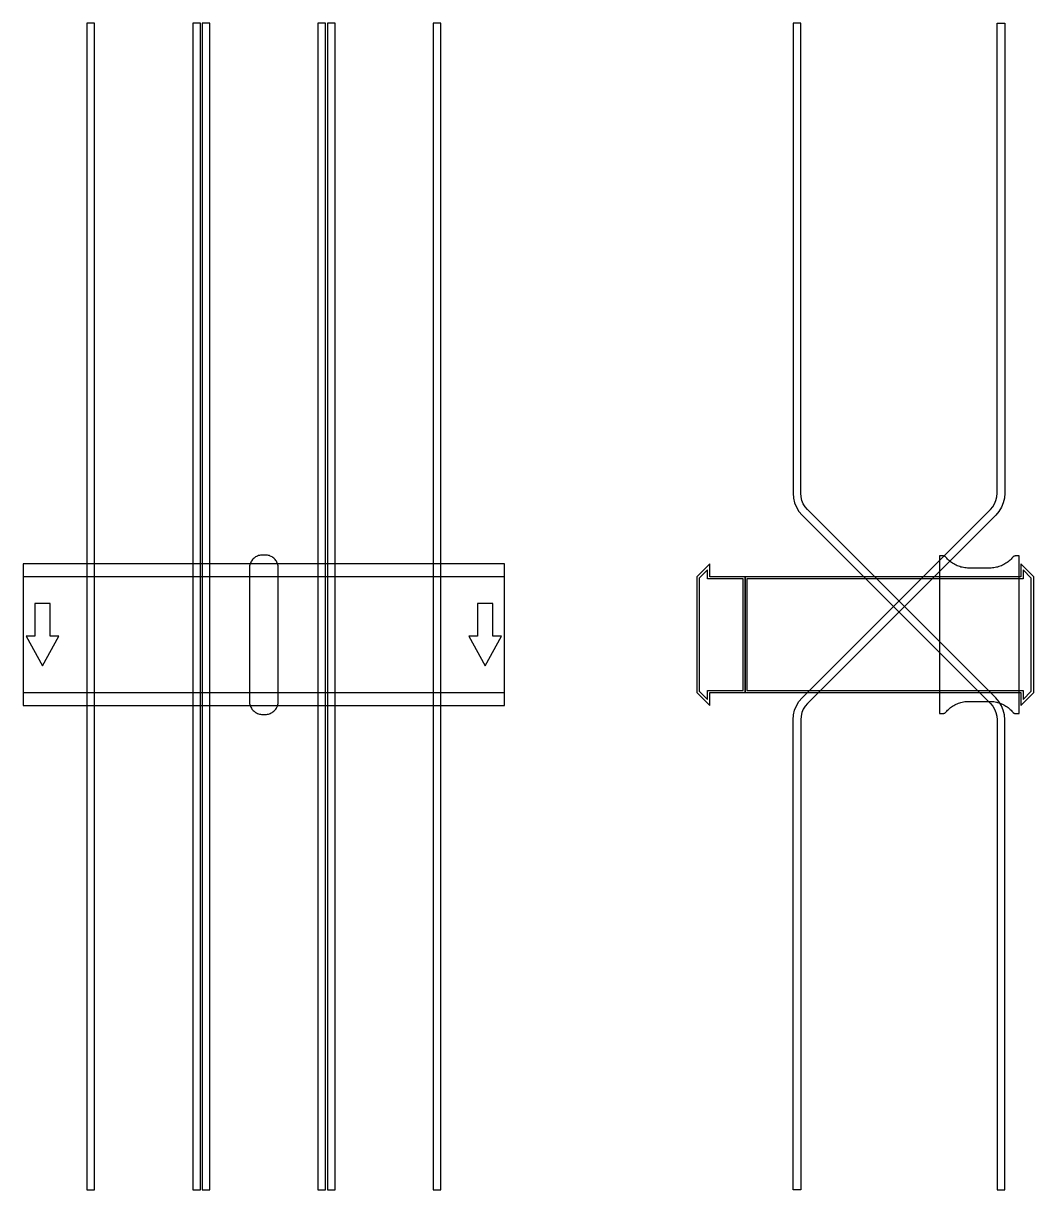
# Model space of a CAD drawing. Extents: x 0 to 1050, y -577 to 635.
import ezdxf

# ---------------------------------------------------------------- set-up
doc = ezdxf.new("R2010")
doc.units = 0
doc.layers.add('Halfen', color=7, linetype='CONTINUOUS')

msp = doc.modelspace()

# ---------------------------------------------------------------- linework, layer by layer
at = {"layer": 'Halfen', "color": 7}
for points in [[(74, -576.569), (74, 635.197), (66, 635.197), (66, -576.569)], [(184, -576.569), (184, 635.197), (176, 635.197), (176, -576.569)], [(194, -576.569), (194, 635.197), (186, 635.197), (186, -576.569)], [(314, -576.569), (314, 635.197), (306, 635.197), (306, -576.569)], [(324, -576.569), (324, 635.197), (316, 635.197), (316, -576.569)], [(434, -576.569), (434, 635.197), (426, 635.197), (426, -576.569)], [(1020, -576.569), (1020, -88.284), (1019.606, -83.278), (1018.434, -78.396), (1016.512, -73.757), (1013.889, -69.475), (1010.627, -65.657), (815.029, 129.941), (812.584, 132.805), (810.616, 136.016), (809.175, 139.495), (808.295, 143.157), (808, 146.912), (808, 635.197), (800, 635.197), (800, 146.912), (800.394, 141.906), (801.566, 137.023), (803.488, 132.384), (806.111, 128.103), (809.373, 124.284), (1004.971, -71.314), (1007.416, -74.177), (1009.384, -77.388), (1010.825, -80.868), (1011.705, -84.53), (1012, -88.284), (1012, -576.569)], [(800, -576.569), (800, -88.284), (800.394, -83.278), (801.566, -78.396), (803.488, -73.757), (806.111, -69.475), (809.373, -65.657), (1004.971, 129.941), (1007.416, 132.805), (1009.384, 136.016), (1010.825, 139.495), (1011.705, 143.157), (1012, 146.912), (1012, 635.197), (1020, 635.197), (1020, 146.912), (1019.606, 141.906), (1018.434, 137.023), (1016.512, 132.384), (1013.889, 128.103), (1010.627, 124.284), (815.029, -71.314), (812.584, -74.177), (810.616, -77.388), (809.175, -80.868), (808.295, -84.53), (808, -88.284), (808, -576.569)], [(0, -73.5), (500, -73.5), (500, 73.5), (0, 73.5)], [(265, -69.3), (265, -56.8), (265, 69.3), (264.958, 70.359), (264.834, 71.412), (264.627, 72.452), (264.339, 73.472), (263.972, 74.466), (263.529, 75.429), (263.011, 76.354), (262.422, 77.235), (261.765, 78.068), (261.046, 78.846), (260.268, 79.565), (259.435, 80.222), (258.554, 80.811), (257.629, 81.329), (256.666, 81.772), (255.672, 82.139), (254.652, 82.427), (253.612, 82.634), (252.559, 82.758), (251.5, 82.8), (248.5, 82.8), (247.441, 82.758), (246.388, 82.634), (245.348, 82.427), (244.328, 82.139), (243.334, 81.772), (242.371, 81.329), (241.446, 80.811), (240.565, 80.222), (239.732, 79.565), (238.954, 78.846), (238.235, 78.068), (237.578, 77.235), (236.989, 76.354), (236.471, 75.429), (236.028, 74.466), (235.661, 73.472), (235.373, 72.452), (235.166, 71.412), (235.042, 70.359), (235, 69.3), (235, -56.8), (235, -69.3), (235.042, -70.359), (235.166, -71.412), (235.373, -72.452), (235.661, -73.472), (236.028, -74.466), (236.471, -75.429), (236.989, -76.354), (237.578, -77.235), (238.235, -78.068), (238.954, -78.846), (239.732, -79.565), (240.565, -80.222), (241.446, -80.811), (242.371, -81.329), (243.334, -81.772), (244.328, -82.139), (245.348, -82.427), (246.388, -82.634), (247.441, -82.758), (248.5, -82.8), (251.5, -82.8), (252.559, -82.758), (253.612, -82.634), (254.652, -82.427), (255.672, -82.139), (256.666, -81.772), (257.629, -81.329), (258.554, -80.811), (259.435, -80.222), (260.268, -79.565), (261.046, -78.846), (261.765, -78.068), (262.422, -77.235), (263.011, -76.354), (263.529, -75.429), (263.972, -74.466), (264.339, -73.472), (264.627, -72.452), (264.834, -71.412), (264.958, -70.359), (265, -69.3)], [(750, -60), (750, 60), (713.5, 60), (713.5, 73.5), (700, 60), (700, -60), (713.5, -73.5), (713.5, -60)], [(1050, -60), (1050, 60), (1036.5, 73.5), (1036.5, 60), (750, 60), (750, -60), (1036.5, -60), (1036.5, -73.5)], [(1035, -81.8), (1035, 81.8), (1031, 81.8), (1030.846, 81.797), (1030.691, 81.786), (1030.538, 81.769), (1030.385, 81.746), (1030.234, 81.715), (1030.084, 81.678), (1029.936, 81.634), (1029.789, 81.584), (1029.646, 81.527), (1029.505, 81.464), (1029.366, 81.395), (1029.231, 81.32), (1029.1, 81.239), (1028.972, 81.153), (1028.848, 81.06), (1028.728, 80.963), (1028.613, 80.86), (1028.502, 80.752), (1028.397, 80.639), (1028.296, 80.522), (1027.41, 79.491), (1026.479, 78.5), (1025.505, 77.551), (1024.491, 76.646), (1023.437, 75.787), (1022.347, 74.975), (1021.222, 74.211), (1020.064, 73.499), (1018.876, 72.838), (1017.66, 72.23), (1016.418, 71.676), (1015.153, 71.178), (1013.867, 70.736), (1012.563, 70.351), (1011.243, 70.024), (1009.911, 69.756), (1008.567, 69.547), (1007.216, 69.397), (1005.859, 69.307), (1004.5, 69.277), (982.5, 69.277), (981.141, 69.307), (979.784, 69.397), (978.433, 69.547), (977.089, 69.756), (975.757, 70.024), (974.437, 70.351), (973.133, 70.736), (971.847, 71.178), (970.582, 71.676), (969.34, 72.23), (968.124, 72.838), (966.936, 73.499), (965.778, 74.211), (964.653, 74.975), (963.563, 75.787), (962.509, 76.646), (961.495, 77.551), (960.521, 78.5), (959.59, 79.491), (958.704, 80.522), (958.603, 80.639), (958.498, 80.752), (958.387, 80.86), (958.272, 80.963), (958.152, 81.06), (958.028, 81.153), (957.9, 81.239), (957.769, 81.32), (957.634, 81.395), (957.495, 81.464), (957.354, 81.527), (957.211, 81.584), (957.064, 81.634), (956.916, 81.678), (956.766, 81.715), (956.615, 81.746), (956.462, 81.769), (956.309, 81.786), (956.154, 81.797), (956, 81.8), (952, 81.8), (952, -81.8), (956, -81.8), (956.154, -81.797), (956.309, -81.786), (956.462, -81.769), (956.615, -81.746), (956.766, -81.715), (956.916, -81.678), (957.064, -81.634), (957.211, -81.584), (957.354, -81.527), (957.495, -81.464), (957.634, -81.395), (957.769, -81.32), (957.9, -81.239), (958.028, -81.153), (958.152, -81.06), (958.272, -80.963), (958.387, -80.86), (958.498, -80.752), (958.603, -80.639), (958.704, -80.522), (959.59, -79.491), (960.521, -78.5), (961.495, -77.551), (962.509, -76.646), (963.563, -75.787), (964.653, -74.975), (965.778, -74.211), (966.936, -73.499), (968.124, -72.838), (969.34, -72.23), (970.582, -71.676), (971.847, -71.178), (973.133, -70.736), (974.437, -70.351), (975.757, -70.024), (977.089, -69.756), (978.433, -69.547), (979.784, -69.397), (981.141, -69.307), (982.5, -69.277), (1004.5, -69.277), (1005.859, -69.307), (1007.216, -69.397), (1008.567, -69.547), (1009.911, -69.756), (1011.243, -70.024), (1012.563, -70.351), (1013.867, -70.736), (1015.153, -71.178), (1016.418, -71.676), (1017.66, -72.23), (1018.876, -72.838), (1020.064, -73.499), (1021.222, -74.211), (1022.347, -74.975), (1023.437, -75.787), (1024.491, -76.646), (1025.505, -77.551), (1026.479, -78.5), (1027.41, -79.491), (1028.296, -80.522), (1028.397, -80.639), (1028.502, -80.752), (1028.613, -80.86), (1028.728, -80.963), (1028.848, -81.06), (1028.972, -81.153), (1029.1, -81.239), (1029.231, -81.32), (1029.366, -81.395), (1029.505, -81.464), (1029.646, -81.527), (1029.789, -81.584), (1029.936, -81.634), (1030.084, -81.678), (1030.234, -81.715), (1030.385, -81.746), (1030.538, -81.769), (1030.691, -81.786), (1030.846, -81.797), (1031, -81.8)], [(748, -58), (748, 58), (711, 58), (711, 67.25), (702.5, 58.75), (702.5, -58.75), (711, -67.25), (711, -58)], [(1047.5, -58.75), (1047.5, 58.75), (1039, 67.25), (1039, 58), (752, 58), (752, -58), (1039, -58), (1039, -67.25)], [(0, -60), (500, -60), (500, 60), (0, 60)], [(20, -32.5), (37, -1.5), (28, -1.5), (28, 32.5), (12, 32.5), (12, -1.5), (3, -1.5)], [(480, -32.5), (497, -1.5), (488, -1.5), (488, 32.5), (472, 32.5), (472, -1.5), (463, -1.5)]]:
    msp.add_lwpolyline(points, close=True, dxfattribs=at)

doc.saveas('drawing.dxf')
